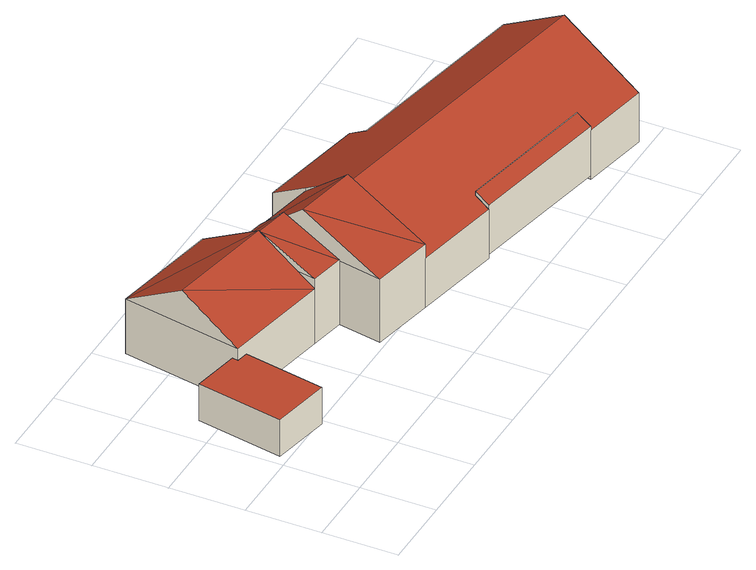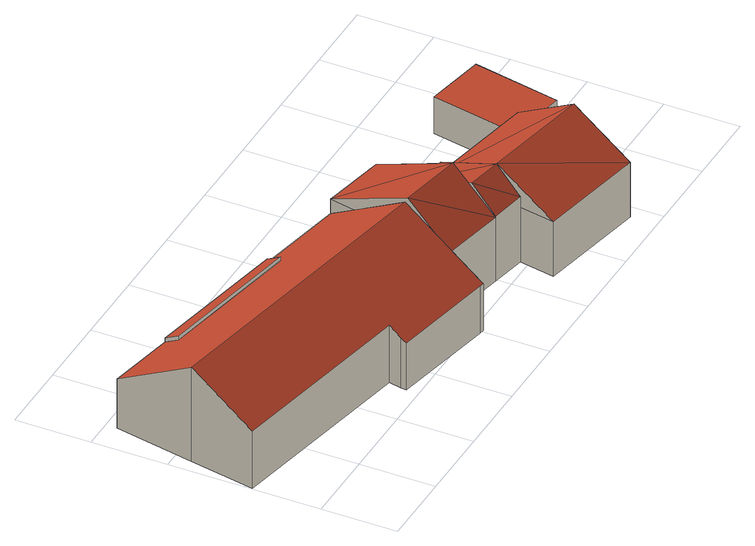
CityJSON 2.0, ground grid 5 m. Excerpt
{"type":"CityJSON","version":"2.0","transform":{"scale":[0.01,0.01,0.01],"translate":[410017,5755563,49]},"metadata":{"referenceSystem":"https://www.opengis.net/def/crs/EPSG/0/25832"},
"CityObjects":{
"building1":{"type":"Building","attributes":{"Gemeindeschluessel":"05515000","Geometrietyp2DReferenz":"3000","function":"51009_1610","roofType":"1000","measuredHeight":2.64},"geometry":[{"type":"Solid","lod":"2","boundaries":[[[[0,1,2,3]],[[4,5,1,0]],[[6,7,5,4]],[[8,9,7,6]],[[10,11,9,8]],[[3,2,11,10]],[[8,6,4,0,3,10]],[[1,5,7,9,11,2]]]],"semantics":{"surfaces":[{"type":"WallSurface"},{"type":"RoofSurface"},{"type":"GroundSurface"}],"values":[[0,0,0,0,0,0,1,2]]}}]},
"building2":{"type":"Building","attributes":{"Gemeindeschluessel":"05515000","Geometrietyp2DReferenz":"3000","function":"31001_1000"},"address":[{"country":"Germany","locality":"Münster","thoroughfareNumber":"40","thoroughfareName":"Wersewinkel"}],"children":["building2-1","building2-2","building2-3","building2-4"]},
"building2-1":{"type":"BuildingPart","attributes":{"roofType":"3100","measuredHeight":6.77},"parents":["building2"],"geometry":[{"type":"Solid","lod":"2","boundaries":[[[[12,13,14,15]],[[16,17,13,12]],[[18,19,17,16]],[[20,21,19,18]],[[22,23,21,20]],[[24,25,23,22]],[[26,27,25,24]],[[28,29,27,26]],[[30,31,29,28]],[[32,33,31,30]],[[34,35,33,32]],[[36,37,38,39,40]],[[15,14,37,36]],[[41,34,32,30,28,26,24,22,42]],[[20,18,16,12,15,36,40,43,42,22]],[[13,17,19,21,23,25,27,29,31,33,35,44,38,37,14]],[[35,34,41,45,44]],[[41,42,45]],[[39,43,40]],[[45,39,38,44]],[[45,42,43,39]]]],"semantics":{"surfaces":[{"type":"WallSurface"},{"type":"RoofSurface"},{"type":"GroundSurface"},{"type":"ClosureSurface"}],"values":[[0,0,0,0,0,0,0,0,0,0,0,0,0,1,1,2,3,3,0,3,3]]}}]},
"building2-2":{"type":"BuildingPart","attributes":{"roofType":"3100","measuredHeight":6.31},"parents":["building2"],"geometry":[{"type":"Solid","lod":"2","boundaries":[[[[46,47,48,49,50,51]],[[52,53,54,55,56,57]],[[51,58,59,60]],[[60,61,46,51]],[[59,52,57]],[[57,60,59]],[[48,55,54,49]],[[47,46,62]],[[48,47,56,55]],[[47,62,57,56]],[[52,63,53]],[[54,53,50,49]],[[53,63,51,50]],[[62,46,61]],[[62,61,60,57]],[[59,58,63,52]],[[58,51,63]]]],"semantics":{"surfaces":[{"type":"WallSurface"},{"type":"RoofSurface"},{"type":"GroundSurface"},{"type":"ClosureSurface"}],"values":[[0,0,1,1,1,1,2,0,3,3,0,3,3,0,3,0,3]]}}]},
"building2-3":{"type":"BuildingPart","attributes":{"roofType":"3100","measuredHeight":6.35},"parents":["building2"],"geometry":[{"type":"Solid","lod":"2","boundaries":[[[[64,65,48,47]],[[66,67,65,64]],[[68,69,67,66]],[[64,70,66]],[[47,62,61,71,70]],[[70,64,47]],[[71,68,66]],[[66,70,71]],[[65,67,69,55,48]],[[69,68,56,55]],[[55,56,47,48]],[[61,60,57,56,68,71]],[[62,47,56,57]],[[61,62,57,60]]]],"semantics":{"surfaces":[{"type":"WallSurface"},{"type":"RoofSurface"},{"type":"GroundSurface"},{"type":"ClosureSurface"}],"values":[[0,0,0,0,1,1,1,1,2,0,3,0,3,3]]}}]},
"building2-4":{"type":"BuildingPart","attributes":{"roofType":"3100","measuredHeight":7.15},"parents":["building2"],"geometry":[{"type":"Solid","lod":"2","boundaries":[[[[72,73,35,34,74]],[[39,38,54,53]],[[74,75,76]],[[76,72,74]],[[75,43,39,53]],[[53,63,58,76,75]],[[73,49,54,38,44,35]],[[73,72,50,49]],[[49,50,53,54]],[[41,74,34]],[[44,45,41,34,35]],[[38,39,45,44]],[[58,51,50,72,76]],[[63,53,50,51]],[[63,51,58]],[[75,74,41,42,43]],[[42,41,45]],[[43,42,45,39]]]],"semantics":{"surfaces":[{"type":"WallSurface"},{"type":"RoofSurface"},{"type":"GroundSurface"},{"type":"ClosureSurface"}],"values":[[0,0,1,1,1,1,2,0,3,0,3,3,0,3,3,0,3,3]]}}]},
"building3":{"type":"Building","attributes":{"Gemeindeschluessel":"05515000","Geometrietyp2DReferenz":"3000","function":"51009_1610","roofType":"2100","measuredHeight":4.1},"geometry":[{"type":"Solid","lod":"2","boundaries":[[[[77,78,79,80]],[[81,82,78,77]],[[83,84,82,81]],[[80,79,84,83]],[[81,77,80,83]],[[78,82,84,79]]]],"semantics":{"surfaces":[{"type":"WallSurface"},{"type":"RoofSurface"},{"type":"GroundSurface"}],"values":[[0,0,0,0,1,2]]}}]}
},
"vertices":[
[414,452,362],[414,452,98],[517,998,98],[517,998,362],[14,528,362],[14,528,98],[125,1114,362],[125,1114,98],[445,1054,362],[445,1054,98],[437,1013,362],[437,1013,98],
[2718,1419,389],[2718,1419,52],[2021,1551,52],[2021,1551,389],[2711,1380,412],[2711,1380,52],[2694,1294,464],[2694,1294,52],[3994,1047,464],[3994,1047,52],[3911,608,728],[3911,608,52],[3809,71,406],[3809,71,52],[3351,158,406],[3351,158,52],[3369,256,464],[3369,256,52],[2400,439,464],[2400,439,52],[2381,342,406],[2381,342,52],[1777,456,406],[1777,456,52],[1986,1558,389],[1986,1558,52],[1941,1321,52],[1941,1321,509],[1941,1321,531],[1809,628,509],[1879,993,728],[1923,1226,588],[1879,993,52],[1879,993,509],
[1170,874,519],[1170,874,446],[1170,874,52],[1404,830,52],[1404,830,509],[1404,830,519],[1512,1403,519],[1512,1403,509],[1512,1403,52],[1278,1447,52],[1278,1447,446],[1278,1447,519],[1475,1206,673],[1479,1229,682],[1245,1274,682],[1244,1265,679],[1193,997,519],[1510,1391,519],
[437,1013,446],[437,1013,52],[591,1822,446],[591,1822,52],[1323,1683,446],[1323,1683,52],[514,1417,687],[1246,1279,687],
[1348,538,509],[1348,538,52],[1777,456,509],[1882,1012,766],[1454,1094,766],
[2400,439,491],[2400,439,80],[2381,342,80],[2381,342,434],[3369,256,491],[3369,256,80],[3351,158,434],[3351,158,80]
]}
